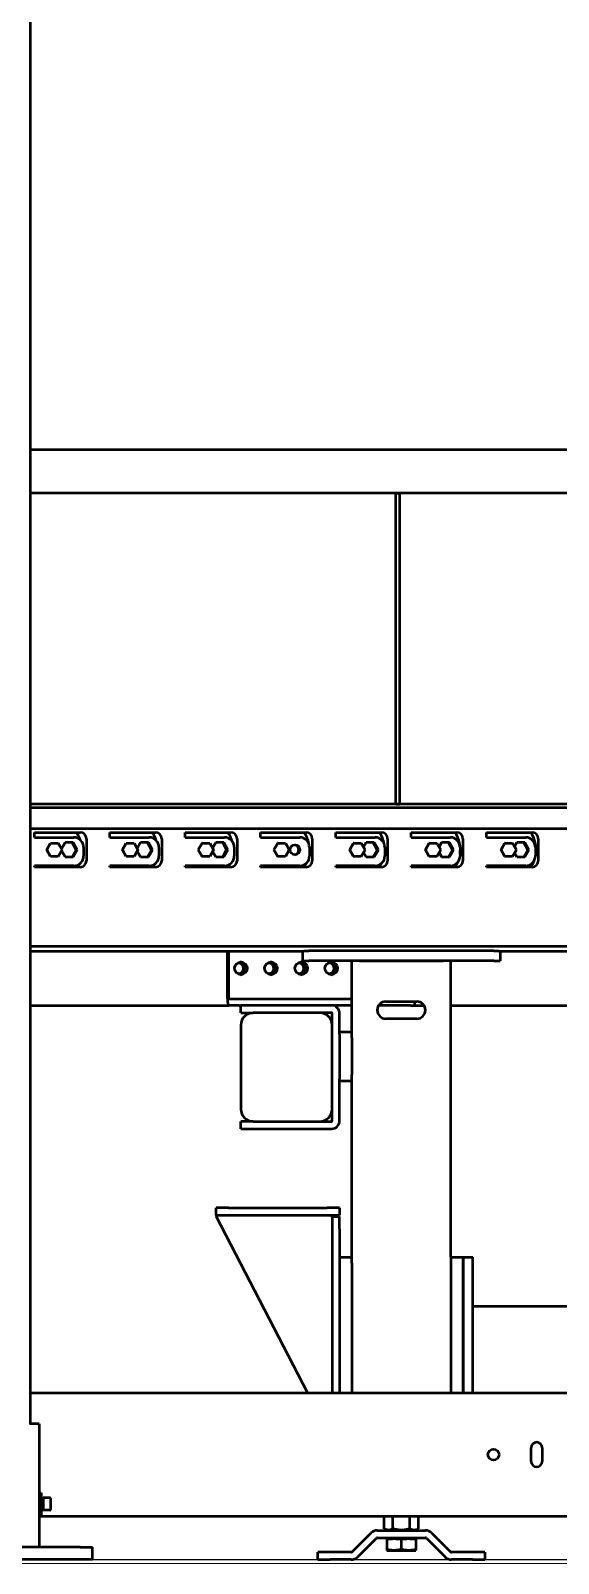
# Model space of a CAD drawing. Header units: millimetres. Extents: x 845401 to 948039, y 511594 to 550263.
# Drawn here: x 915631 to 916059, y 544184 to 545425 of the extents above; entities that cross this region are included whole.
import ezdxf

# ---------------------------------------------------------------- set-up
doc = ezdxf.new("R2010")
doc.units = ezdxf.units.MM
doc.layers.add('A-剖-0.10mm.......SECT-L01', color=255, linetype='Continuous', lineweight=18)
doc.layers.add('可见 (ISO)', color=7, linetype='Continuous', lineweight=50)

# ---------------------------------------------------------------- blocks, each defined once
blk = doc.blocks.new('A$C2A4E01FC')
at = {"color": 251}
blk.add_line((224.5, 162), (5614.5, 162), dxfattribs=at)
at = {"layer": '可见 (ISO)', "color": 251}
for p, q in [((3274.5, 272), (3274.5, 2642)), ((5095.5, 1060.9), (3274.5, 1060.9)), ((5095.5, 1025.9), (3274.5, 1025.9)), ((3570.5, 1025.9), (3573.5, 1025.9)), ((3570.5, 773.9), (3570.5, 1025.9)), ((3573.5, 773.9), (3573.5, 1025.9)), ((5095.5, 773.9), (3274.5, 773.9)), ((5095.5, 770.9), (3274.5, 770.9)), ((3570.5, 773.9), (3573.5, 773.9)), ((5609.5, 753.9), (3274.5, 753.9)), ((3277.7, 746.9), (3277.7, 750.9)), ((3277.7, 750.9), (3314.7, 750.9)), ((3277.7, 746.9), (3278.6, 746.9)), ((3278.6, 746.9), (3309.6, 746.9)), ((3319.7, 745.9), (3319.7, 727.9)), ((3338.7, 746.9), (3338.7, 750.9)), ((3338.7, 750.9), (3375.7, 750.9)), ((3338.7, 746.9), (3339.6, 746.9)), ((3339.6, 746.9), (3370.6, 746.9)), ((3380.7, 745.9), (3380.7, 727.9)), ((3399.7, 746.9), (3399.7, 750.9)), ((3399.7, 750.9), (3436.7, 750.9)), ((3399.7, 746.9), (3400.6, 746.9)), ((3400.6, 746.9), (3431.6, 746.9)), ((3441.7, 745.9), (3441.7, 727.9)), ((3460.7, 746.9), (3460.7, 750.9)), ((3460.7, 750.9), (3497.7, 750.9)), ((3460.7, 746.9), (3461.6, 746.9)), ((3461.6, 746.9), (3492.6, 746.9)), ((3502.7, 745.9), (3502.7, 727.9)), ((3521.7, 746.9), (3521.7, 750.9)), ((3521.7, 750.9), (3558.7, 750.9)), ((3521.7, 746.9), (3522.6, 746.9)), ((3522.6, 746.9), (3553.6, 746.9)), ((3563.7, 745.9), (3563.7, 727.9)), ((3582.7, 746.9), (3582.7, 750.9)), ((3582.7, 750.9), (3619.7, 750.9)), ((3582.7, 746.9), (3583.6, 746.9)), ((3583.6, 746.9), (3614.6, 746.9)), ((3624.7, 745.9), (3624.7, 727.9)), ((3643.7, 746.9), (3643.7, 750.9)), ((3643.7, 750.9), (3680.7, 750.9)), ((3643.7, 746.9), (3644.6, 746.9)), ((3644.6, 746.9), (3675.6, 746.9)), ((3685.7, 745.9), (3685.7, 727.9)), ((3287.6, 736.9), (3287.4, 736.9)), ((3287.6, 736.9), (3290.7, 742.4)), ((3290.7, 731.4), (3287.6, 736.9)), ((3290.7, 742.4), (3290.5, 742.4)), ((3290.7, 742.4), (3296.9, 742.4)), ((3296.9, 742.4), (3300, 736.9)), ((3300, 736.9), (3296.9, 731.4)), ((3302.4, 742.7), (3299.6, 737.7)), ((3299.6, 736.2), (3302.4, 731.2)), ((3308.9, 742.7), (3302.4, 742.7)), ((3311.3, 736.9), (3308.1, 742.7)), ((3308.1, 731.2), (3311.3, 736.9)), ((3312.2, 736.9), (3308.9, 742.7)), ((3308.9, 731.2), (3312.2, 736.9)), ((3312.2, 736.9), (3311.3, 736.9)), ((3317.4, 738.9), (3317.4, 731.9)), ((3348.9, 736.9), (3348.7, 736.9)), ((3348.9, 736.9), (3352, 742.4)), ((3352, 731.4), (3348.9, 736.9)), ((3352, 742.4), (3351.8, 742.4)), ((3352, 742.4), (3358.3, 742.4)), ((3358.3, 742.4), (3361.4, 736.9)), ((3361.4, 736.9), (3358.3, 731.4)), ((3363.4, 742.7), (3360.8, 738)), ((3360.8, 735.9), (3363.4, 731.2)), ((3369.9, 742.7), (3363.4, 742.7)), ((3372.3, 736.9), (3369.1, 742.7)), ((3369.1, 731.2), (3372.3, 736.9)), ((3373.2, 736.9), (3369.9, 742.7)), ((3369.9, 731.2), (3373.2, 736.9)), ((3373.2, 736.9), (3372.3, 736.9)), ((3378.4, 738.9), (3378.4, 731.9)), ((3410.3, 736.9), (3410.1, 736.9)), ((3410.3, 736.9), (3413.4, 742.4)), ((3413.4, 731.4), (3410.3, 736.9)), ((3413.4, 742.4), (3413.2, 742.4)), ((3413.4, 742.4), (3419.6, 742.4)), ((3419.6, 742.4), (3422.7, 736.9)), ((3422.7, 736.9), (3419.6, 731.4)), ((3424.4, 742.7), (3421.9, 738.3)), ((3421.9, 735.6), (3424.4, 731.2)), ((3430.9, 742.7), (3424.4, 742.7)), ((3433.3, 736.9), (3430.1, 742.7)), ((3430.1, 731.2), (3433.3, 736.9)), ((3434.2, 736.9), (3430.9, 742.7)), ((3430.9, 731.2), (3434.2, 736.9)), ((3434.2, 736.9), (3433.3, 736.9)), ((3439.4, 738.9), (3439.4, 731.9)), ((3471.6, 736.9), (3471.4, 736.9)), ((3471.6, 736.9), (3474.7, 742.4)), ((3474.7, 731.4), (3471.6, 736.9)), ((3474.7, 742.4), (3474.5, 742.4)), ((3474.7, 742.4), (3480.9, 742.4)), ((3480.9, 742.4), (3484, 736.9)), ((3484, 736.9), (3480.9, 731.4)), ((3500.4, 738.9), (3500.4, 731.9)), ((3533, 736.9), (3532.7, 736.9)), ((3533, 736.9), (3536.1, 742.4)), ((3536.1, 731.4), (3533, 736.9)), ((3536.1, 742.4), (3535.8, 742.4)), ((3536.1, 742.4), (3542.3, 742.4)), ((3542.3, 742.4), (3545.4, 736.9)), ((3545.4, 736.9), (3542.3, 731.4)), ((3546.4, 742.7), (3544.3, 738.9)), ((3544.3, 735), (3546.4, 731.2)), ((3552.9, 742.7), (3546.4, 742.7)), ((3555.3, 736.9), (3552.1, 742.7)), ((3552.1, 731.2), (3555.3, 736.9)), ((3556.2, 736.9), (3552.9, 742.7)), ((3552.9, 731.2), (3556.2, 736.9)), ((3556.2, 736.9), (3555.3, 736.9)), ((3561.4, 738.9), (3561.4, 731.9)), ((3594.3, 736.9), (3594, 736.9)), ((3594.3, 736.9), (3597.4, 742.4)), ((3597.4, 731.4), (3594.3, 736.9)), ((3597.4, 742.4), (3597.1, 742.4)), ((3597.4, 742.4), (3603.6, 742.4)), ((3603.6, 742.4), (3606.7, 736.9)), ((3606.7, 736.9), (3603.6, 731.4)), ((3607.4, 742.7), (3605.4, 739.2)), ((3605.4, 734.7), (3607.4, 731.2)), ((3613.9, 742.7), (3607.4, 742.7)), ((3616.3, 736.9), (3613.1, 742.7)), ((3613.1, 731.2), (3616.3, 736.9)), ((3617.2, 736.9), (3613.9, 742.7)), ((3613.9, 731.2), (3617.2, 736.9)), ((3617.2, 736.9), (3616.3, 736.9)), ((3622.4, 738.9), (3622.4, 731.9)), ((3655.6, 736.9), (3655.4, 736.9)), ((3655.6, 736.9), (3658.7, 742.4)), ((3658.7, 731.4), (3655.6, 736.9)), ((3658.7, 742.4), (3658.5, 742.4)), ((3658.7, 742.4), (3665, 742.4)), ((3665, 742.4), (3668.1, 736.9)), ((3668.1, 736.9), (3665, 731.4)), ((3668.4, 742.7), (3666.6, 739.5)), ((3666.6, 734.4), (3668.4, 731.2)), ((3674.9, 742.7), (3668.4, 742.7)), ((3677.3, 736.9), (3674.1, 742.7)), ((3674.1, 731.2), (3677.3, 736.9)), ((3678.2, 736.9), (3674.9, 742.7)), ((3674.9, 731.2), (3678.2, 736.9)), ((3678.2, 736.9), (3677.3, 736.9)), ((3683.4, 738.9), (3683.4, 731.9)), ((3277.7, 722.9), (3277.7, 723.9)), ((3278.6, 723.9), (3277.7, 723.9)), ((3314.7, 722.9), (3277.7, 722.9)), ((3309.6, 723.9), (3278.6, 723.9)), ((3290.7, 731.4), (3290.5, 731.4)), ((3296.9, 731.4), (3290.7, 731.4)), ((3302.4, 731.2), (3308.9, 731.2)), ((3338.7, 722.9), (3338.7, 723.9)), ((3339.6, 723.9), (3338.7, 723.9)), ((3375.7, 722.9), (3338.7, 722.9)), ((3370.6, 723.9), (3339.6, 723.9)), ((3352, 731.4), (3351.8, 731.4)), ((3358.3, 731.4), (3352, 731.4)), ((3363.4, 731.2), (3369.9, 731.2)), ((3399.7, 722.9), (3399.7, 723.9)), ((3400.6, 723.9), (3399.7, 723.9)), ((3436.7, 722.9), (3399.7, 722.9)), ((3431.6, 723.9), (3400.6, 723.9)), ((3413.4, 731.4), (3413.2, 731.4)), ((3419.6, 731.4), (3413.4, 731.4)), ((3424.4, 731.2), (3430.9, 731.2)), ((3460.7, 722.9), (3460.7, 723.9)), ((3461.6, 723.9), (3460.7, 723.9)), ((3497.7, 722.9), (3460.7, 722.9)), ((3492.6, 723.9), (3461.6, 723.9)), ((3474.7, 731.4), (3474.5, 731.4)), ((3480.9, 731.4), (3474.7, 731.4)), ((3521.7, 722.9), (3521.7, 723.9)), ((3522.6, 723.9), (3521.7, 723.9)), ((3558.7, 722.9), (3521.7, 722.9)), ((3553.6, 723.9), (3522.6, 723.9)), ((3536.1, 731.4), (3535.8, 731.4)), ((3542.3, 731.4), (3536.1, 731.4)), ((3546.4, 731.2), (3552.9, 731.2)), ((3582.7, 722.9), (3582.7, 723.9)), ((3583.6, 723.9), (3582.7, 723.9)), ((3619.7, 722.9), (3582.7, 722.9)), ((3614.6, 723.9), (3583.6, 723.9)), ((3597.4, 731.4), (3597.1, 731.4)), ((3603.6, 731.4), (3597.4, 731.4)), ((3607.4, 731.2), (3613.9, 731.2)), ((3643.7, 722.9), (3643.7, 723.9)), ((3644.6, 723.9), (3643.7, 723.9)), ((3680.7, 722.9), (3643.7, 722.9)), ((3675.6, 723.9), (3644.6, 723.9)), ((3658.7, 731.4), (3658.5, 731.4)), ((3665, 731.4), (3658.7, 731.4)), ((3668.4, 731.2), (3674.9, 731.2)), ((3274.5, 658.9), (5609.5, 658.9)), ((3274.5, 654.9), (3495.8, 654.9)), ((3434, 616.4), (3434, 654.9)), ((3435, 616.4), (3435, 654.9)), ((3494.8, 654.9), (3494.8, 647)), ((3494.8, 647), (3499.8, 647)), ((3495.8, 655), (3499.8, 655)), ((3649.8, 655), (3499.8, 655)), ((3649.8, 647), (3499.8, 647)), ((3534.8, 589.5), (3534.8, 647)), ((3540.8, 647), (3608.8, 647)), ((3614.8, 407), (3614.8, 647)), ((3649.8, 655), (3653.9, 655)), ((3649.8, 647), (3654.8, 647)), ((3653.9, 654.9), (4781.8, 654.9)), ((3654.8, 654.9), (3654.8, 647)), ((3274.5, 610.9), (3435.1, 610.9)), ((3443.5, 615.9), (3435.1, 615.9)), ((3443.5, 610.9), (3435.1, 610.9)), ((3448.3, 615.9), (3443.5, 615.9)), ((3443.5, 610.9), (3444.8, 610.9)), ((3454.8, 610.9), (3444.8, 610.9)), ((3444.8, 604.9), (3444.8, 610.9)), ((3534.8, 615.9), (3448.3, 615.9)), ((3518.3, 610.9), (3454.8, 610.9)), ((3534.8, 610.9), (3518.3, 610.9)), ((3582.3, 610.9), (3556.6, 610.9)), ((3562.3, 614), (3587.3, 614)), ((3582.3, 610.9), (3585.4, 610.9)), ((3585.4, 614), (3585.4, 610.9)), ((3585.4, 610.9), (3593.1, 610.9)), ((3614.8, 610.9), (4001.3, 610.9)), ((3444.8, 604.9), (3454.8, 604.9)), ((3518.3, 604.9), (3454.8, 604.9)), ((3518.8, 517.4), (3518.8, 604.4)), ((3524.8, 587.5), (3524.8, 604.4)), ((3587.3, 600), (3562.3, 600)), ((3444.8, 594.9), (3444.8, 526.9)), ((3524.8, 589.5), (3534.8, 589.5)), ((3524.8, 587.5), (3524.8, 584.5)), ((3524.8, 584.5), (3524.8, 554.5)), ((3534.8, 584.5), (3534.8, 589.5)), ((3534.8, 584.5), (3534.8, 554.5)), ((3524.8, 554.5), (3524.8, 551.5)), ((3524.8, 517.4), (3524.8, 551.5)), ((3534.8, 549.5), (3524.8, 549.5)), ((3534.8, 549.5), (3534.8, 554.5)), ((3534.8, 407), (3534.8, 549.5)), ((3454.8, 516.9), (3444.8, 516.9)), ((3444.8, 510.9), (3444.8, 516.9)), ((3444.8, 510.9), (3454.8, 510.9)), ((3454.8, 516.9), (3518.3, 516.9)), ((3454.8, 510.9), (3518.3, 510.9)), ((3424.8, 441), (3424.8, 447)), ((3434.8, 447), (3424.8, 447)), ((3434.8, 447), (3514.8, 447)), ((3524.8, 447), (3514.8, 447)), ((3524.8, 447), (3524.8, 441)), ((3424.8, 441), (3424.8, 440)), ((3424.8, 441), (3434.8, 441)), ((3424.8, 440), (3498.9, 297)), ((3434.8, 441), (3514.8, 441)), ((3514.8, 441), (3524.8, 441)), ((3517.8, 441), (3517.8, 440)), ((3518.8, 440), (3517.8, 440)), ((3518.8, 440), (3524.8, 440)), ((3518.8, 440), (3518.8, 430)), ((3524.8, 430), (3524.8, 440)), ((3518.8, 430), (3518.8, 297)), ((3524.8, 430), (3524.8, 297)), ((3524.8, 407), (3534.8, 407)), ((3524.8, 402), (3524.8, 297)), ((3534.8, 402), (3534.8, 407)), ((3534.8, 402), (3534.8, 297)), ((3614.8, 407), (3624.8, 407)), ((3614.8, 407), (3614.8, 402)), ((3614.8, 402), (3614.8, 297)), ((3624.8, 402), (3624.8, 407)), ((3624.8, 407), (3632.8, 407)), ((3624.8, 407), (3624.8, 402)), ((3624.8, 402), (3624.8, 297)), ((3624.8, 297), (3624.8, 402)), ((3632.8, 402), (3632.8, 407)), ((3632.8, 297), (3632.8, 402)), ((4802.8, 367), (3632.8, 367)), ((3632.8, 297), (3632.8, 362)), ((3274.5, 297), (3764.5, 297)), ((3281.5, 272), (3273.5, 272)), ((3281.5, 272), (3281.5, 172)), ((3680, 241.5), (3680, 252.5)), ((3689, 252.5), (3689, 241.5)), ((3281.5, 216), (3283.1, 216)), ((3283.1, 216), (3283.1, 198)), ((3283.1, 211.6), (3284.7, 211.6)), ((3284.7, 212), (3284.7, 202)), ((3290.1, 212), (3284.7, 212)), ((3290.7, 211.4), (3290.7, 202.6)), ((3284.1, 202.3), (3284.7, 202.3)), ((3290.1, 202), (3284.7, 202)), ((3281.5, 198), (3283.1, 198)), ((3281.5, 197), (3764.5, 197)), ((3561, 186.9), (3561, 197)), ((3563.2, 185.6), (3561, 186.9)), ((3567.9, 186.9), (3567.9, 197)), ((3581.8, 186.9), (3581.8, 197)), ((3586.5, 185.6), (3588.7, 186.9)), ((3588.7, 186.9), (3588.7, 197)), ((3535, 168.2), (3550.3, 183.6)), ((3539.2, 164), (3554.6, 179.3)), ((3555.3, 185.6), (3594.4, 185.6)), ((3555.3, 179.6), (3594.4, 179.6)), ((3563.6, 179.6), (3563, 179)), ((3563, 179), (3563, 178.8)), ((3563, 178.8), (3563, 170.1)), ((3563, 178.8), (3567, 178.8)), ((3570.9, 178.8), (3574.8, 178.8)), ((3574.8, 178.8), (3574.8, 170.1)), ((3574.8, 178.8), (3578.8, 178.8)), ((3582.7, 178.8), (3586.7, 178.8)), ((3586.1, 179.6), (3586.7, 179)), ((3586.7, 179), (3586.7, 178.8)), ((3586.7, 178.8), (3586.7, 170.1)), ((3595.1, 179.3), (3610.5, 164)), ((3599.4, 183.6), (3614.7, 168.2)), ((3314.5, 172), (3194.5, 172)), ((3314.5, 162), (3194.5, 162)), ((3314.5, 172), (3324.5, 172)), ((3324.5, 162), (3314.5, 162)), ((3324.5, 162), (3324.5, 172)), ((3517.2, 168), (3507.2, 168)), ((3507.2, 162), (3507.2, 168)), ((3507.2, 162), (3517.2, 162)), ((3534.3, 168), (3517.2, 168)), ((3534.3, 162), (3517.2, 162)), ((3563, 170.1), (3563, 169.4)), ((3563, 169.4), (3568.9, 169.4)), ((3568.9, 169.4), (3580.8, 169.4)), ((3580.8, 169.4), (3586.7, 169.4)), ((3586.7, 169.4), (3586.7, 170.1)), ((3632.5, 168), (3615.4, 168)), ((3632.5, 162), (3615.4, 162)), ((3642.5, 168), (3632.5, 168)), ((3632.5, 162), (3642.5, 162)), ((3642.5, 168), (3642.5, 162))]:
    blk.add_line(p, q, dxfattribs=at)
blk.add_circle((3649.5, 247), 4.5, dxfattribs=at)
for centre, radius, start, end in [((3314.7, 745.9), 5, 0, 90), ((3375.7, 745.9), 5, 0, 90), ((3436.7, 745.9), 5, 0, 90), ((3497.7, 745.9), 5, 0, 90), ((3558.7, 745.9), 5, 0, 90), ((3619.7, 745.9), 5, 0, 90), ((3680.7, 745.9), 5, 0, 90), ((3314.7, 727.9), 5, 270, 0), ((3375.7, 727.9), 5, 270, 0), ((3436.7, 727.9), 5, 270, 0), ((3497.7, 727.9), 5, 270, 0), ((3558.7, 727.9), 5, 270, 0), ((3619.7, 727.9), 5, 270, 0), ((3680.7, 727.9), 5, 270, 0), ((3518.3, 604.4), 6.5, 0, 90), ((3562.3, 607), 7, 90, 270), ((3587.3, 607), 7, 270, 90), ((3454.8, 594.9), 10, 90, 180), ((3508.8, 594.9), 10, 0, 90), ((3518.3, 604.4), 0.5, 0, 90), ((3454.8, 526.9), 10, 180, 270), ((3508.8, 526.9), 10, 270, 0), ((3518.3, 517.4), 0.5, 270, 0), ((3518.3, 517.4), 6.5, 270, 0), ((3684.5, 252.5), 4.5, 0, 180), ((3684.5, 241.5), 4.5, 180, 0), ((3290.1, 211.4), 0.6, 0, 90), ((3290.1, 202.6), 0.6, 270, 0), ((3555.3, 178.6), 7, 90, 135), ((3555.3, 178.6), 1, 90, 135), ((3594.4, 178.6), 7, 45, 90), ((3594.4, 178.6), 1, 45, 90), ((3534.3, 169), 1, 270, 315), ((3534.3, 169), 7, 270, 315), ((3615.4, 169), 7, 225, 270), ((3615.4, 169), 1, 225, 270)]:
    blk.add_arc(centre, radius, start, end, dxfattribs=at)
for centre, major_axis, ratio, start_param, end_param in [((3309.6, 738.9), (0, 8), 0.978148, 4.712389, 6.283185), ((3291.5, 736.9), (0, -25), 0.978148, 1.899718, 2.165182), ((3370.6, 738.9), (0, 8), 0.978148, 4.712389, 6.283185), ((3352.9, 736.9), (0, -25), 0.978148, 1.879936, 2.165182), ((3431.6, 738.9), (0, 8), 0.978148, 4.712389, 6.283185), ((3414.2, 736.9), (0, -25), 0.978148, 1.855001, 2.165182), ((3492.6, 738.9), (0, 8), 0.978148, 4.712389, 6.283185), ((3475.9, 736.9), (0, -25), 0.978148, 1.775128, 2.165182), ((3553.6, 738.9), (0, 8), 0.978148, 4.712389, 6.283185), ((3536.9, 736.9), (0, -25), 0.978148, 1.769273, 2.165182), ((3614.6, 738.9), (0, 8), 0.978148, 4.712389, 6.283185), ((3598.2, 736.9), (0, -25), 0.978148, 1.420252, 2.165182), ((3675.6, 738.9), (0, 8), 0.978148, 4.712389, 6.283185), ((3659.6, 736.9), (0, -25), 0.978148, 1.340049, 2.165182), ((3487.8, 736.9), (0, 4), 0.978148, 3.248072, 6.176706), ((3537.3, 736.9), (0, -7.5), 0.978148, 1.790669, 1.85257), ((3537.3, 736.9), (0, -7.5), 0.978148, 1.289023, 1.350924), ((3598.6, 736.9), (0, -7.5), 0.978148, 1.790669, 1.906843), ((3598.6, 736.9), (0, -7.5), 0.978148, 1.234749, 1.350924), ((3660, 736.9), (0, -7.5), 0.978148, 1.790669, 1.958687), ((3660, 736.9), (0, -7.5), 0.978148, 1.182905, 1.350924), ((3309.6, 731.9), (0, -8), 0.978148, 0, 1.570796), ((3291.5, 736.9), (0, -25), 0.978148, 0.976411, 1.057445), ((3370.6, 731.9), (0, -8), 0.978148, 0, 1.570796), ((3352.9, 736.9), (0, -25), 0.978148, 0.976411, 1.0684), ((3431.6, 731.9), (0, -8), 0.978148, 0, 1.570796), ((3414.2, 736.9), (0, -25), 0.978148, 0.976411, 1.082063), ((3492.6, 731.9), (0, -8), 0.978148, 0, 1.570796), ((3475.9, 736.9), (0, -25), 0.978148, 0.976411, 1.119815), ((3553.6, 731.9), (0, -8), 0.978148, 0, 1.570796), ((3536.9, 736.9), (0, -25), 0.978148, 0.976411, 1.121952), ((3614.6, 731.9), (0, -8), 0.978148, 0, 1.570796), ((3598.2, 736.9), (0, -25), 0.978148, 0.976411, 1.153577), ((3675.6, 731.9), (0, -8), 0.978148, 0, 1.570796), ((3659.6, 736.9), (0, -25), 0.978148, 0.976411, 1.208658), ((3443.7, 640.9), (0, -5.25), 0.978148, 0.101391, 3.040202), ((3468.2, 640.9), (0, -5.25), 0.978148, 0.101391, 3.040202), ((3492.6, 640.9), (0, -5.25), 0.978148, 0.101391, 3.040202), ((3517.1, 640.9), (0, -5.25), 0.978148, 0.101391, 3.040202), ((3443.7, 640.9), (0, -4.25), 0.978148, 5.097944, 10.610019), ((3442.9, 640.9), (0, -4.25), 0.978148, 0.100194, 3.041398), ((3468.2, 640.9), (0, -4.25), 0.978148, 5.097944, 10.610019), ((3467.4, 640.9), (0, -4.25), 0.978148, 0.100194, 3.041398), ((3492.6, 640.9), (0, -4.25), 0.978148, 5.097944, 10.610019), ((3491.8, 640.9), (0, -4.25), 0.978148, 0.100194, 3.041398), ((3517.1, 640.9), (0, -4.25), 0.978148, 5.097944, 10.610019), ((3516.3, 640.9), (0, -4.25), 0.978148, 0.100194, 3.041398), ((3435.1, 616.4), (0, -5.5), 0.207912, 4.712389, 6.283185), ((3435.1, 616.4), (0, -0.5), 0.207912, 4.712389, 6.283185), ((3282.1, 207), (-14.3, 0), 0.32492, 1.639668, 1.752411), ((3284.1, 207), (-14.3, 0), 0.32492, 1.501925, 1.613793)]:
    blk.add_ellipse(centre, major_axis=major_axis, ratio=ratio, start_param=start_param, end_param=end_param, dxfattribs=at)
for centre, major_axis in [((3488.7, 736.9), (0, 4)), ((3444.8, 640.9), (0, -5.25)), ((3469.2, 640.9), (0, -5.25)), ((3493.7, 640.9), (0, -5.25)), ((3518.1, 640.9), (0, -5.25))]:
    blk.add_ellipse(centre, major_axis=major_axis, ratio=0.978148, dxfattribs=at)
for points, weights in [([(3567.9, 186.9), (3564.5, 184.9), (3561, 186.9)], [2.09346004384, 2.4173194397, 2.09346004383]), ([(3581.8, 186.9), (3574.8, 184.9), (3567.9, 186.9)], [2.09346004384, 2.41731943971, 2.09346004383]), ([(3588.7, 186.9), (3585.2, 184.9), (3581.8, 186.9)], [2.09346004384, 2.41731943971, 2.09346004383]), ([(3567, 178.8), (3568.9, 179.2), (3570.9, 178.8)], [1.43467336683, 1.46013018196, 1.43467336683]), ([(3578.8, 178.8), (3580.8, 179.2), (3582.7, 178.8)], [1.43467336683, 1.46013018196, 1.43467336683]), ([(3568.9, 169.4), (3566.2, 169.4), (3563, 170.1)], [2.25317688521, 2.25317688521, 2.09140606323]), ([(3574.8, 170.1), (3571.7, 169.4), (3568.9, 169.4)], [2.09140606323, 2.25317688521, 2.25317688521]), ([(3580.8, 169.4), (3578, 169.4), (3574.8, 170.1)], [2.25317688521, 2.25317688521, 2.09140606323]), ([(3586.7, 170.1), (3583.5, 169.4), (3580.8, 169.4)], [2.09140606323, 2.25317688521, 2.25317688521])]:
    blk.add_rational_spline(points, weights, degree=2, dxfattribs=at)

msp = doc.modelspace()

# ---------------------------------------------------------------- linework, layer by layer
at = {"layer": 'A-剖-0.10mm.......SECT-L01', "color": 6}
msp.add_line((894760.3, 544183.8, -0.1), (934283.3, 544183.8, -0.1), dxfattribs=at)

# ---------------------------------------------------------------- block references
msp.add_blockref('A$C2A4E01FC', (912356.7, 544024.9))

doc.saveas('drawing.dxf')
